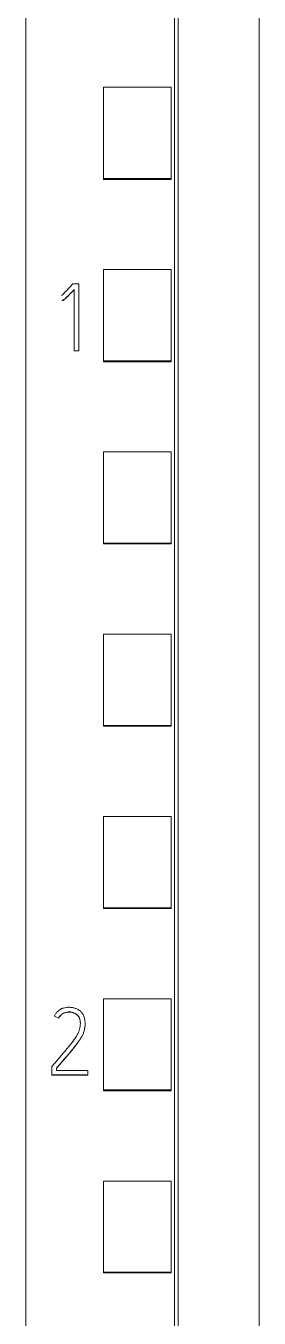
# Model space of a CAD drawing. Header units: millimetres. Extents: x 4134 to 7422, y 1400 to 3585.
# Drawn here: x 5146.25 to 5153.15, y 3019.19 to 3057.49 of the extents above; entities that cross this region are included whole.
import ezdxf

# ---------------------------------------------------------------- set-up
doc = ezdxf.new("R2010")
doc.units = ezdxf.units.MM
doc.layers.add('000-PI-Oprema', color=30, linetype='Continuous', lineweight=5)

# ---------------------------------------------------------------- blocks, each defined once
blk = doc.blocks.new('S7-1500 AI HS - 6ES7531-7NF10-0AB0')
at = {"layer": '000-PI-Oprema', "color": 0, "linetype": 'ByBlock', "lineweight": 0}
for p, q in [((0, 134.681), (0, 21.262)), ((4.4, 132.4), (4.4, 23.585)), ((2.3, 112.178), (2.3, 114.881)), ((4.3, 114.881), (2.3, 114.881)), ((4.3, 112.178), (4.3, 114.881)), ((2.3, 112.149), (2.3, 112.178)), ((4.3, 112.178), (2.3, 112.178)), ((4.3, 112.149), (2.3, 112.149)), ((4.3, 112.149), (4.3, 112.178)), ((2.3, 106.777), (2.3, 109.479)), ((4.3, 109.479), (2.3, 109.479)), ((4.3, 106.777), (4.3, 109.479)), ((1.566, 109.059), (1.392, 109.059)), ((1.428, 108.888), (1.428, 107.075)), ((1.566, 107.075), (1.566, 109.059)), ((1.428, 107.075), (1.566, 107.075)), ((1.428, 107.075), (1.428, 107.069)), ((1.566, 107.069), (1.428, 107.069)), ((1.566, 107.075), (1.566, 107.069)), ((2.3, 106.749), (2.3, 106.777)), ((4.3, 106.777), (2.3, 106.777)), ((4.3, 106.749), (2.3, 106.749)), ((4.3, 106.749), (4.3, 106.777)), ((2.3, 101.375), (2.3, 104.078)), ((4.3, 104.078), (2.3, 104.078)), ((4.3, 101.375), (4.3, 104.078)), ((2.3, 101.349), (2.3, 101.375)), ((4.3, 101.375), (2.3, 101.375)), ((4.3, 101.349), (2.3, 101.349)), ((4.3, 101.349), (4.3, 101.375)), ((2.3, 95.974), (2.3, 98.676)), ((4.3, 98.676), (2.3, 98.676)), ((4.3, 95.974), (4.3, 98.676)), ((2.3, 95.949), (2.3, 95.974)), ((4.3, 95.974), (2.3, 95.974)), ((4.3, 95.949), (2.3, 95.949)), ((4.3, 95.949), (4.3, 95.974)), ((2.3, 90.572), (2.3, 93.274)), ((4.3, 93.274), (2.3, 93.274)), ((4.3, 90.572), (4.3, 93.274)), ((2.3, 90.549), (2.3, 90.572)), ((4.3, 90.572), (2.3, 90.572)), ((4.3, 90.549), (2.3, 90.549)), ((4.3, 90.549), (4.3, 90.572)), ((2.3, 85.17), (2.3, 87.872)), ((4.3, 87.872), (2.3, 87.872)), ((4.3, 85.17), (4.3, 87.872)), ((1.752, 87.131), (1.752, 87.137)), ((0.77, 85.614), (1.836, 85.614)), ((1.836, 85.607), (0.77, 85.607)), ((1.836, 85.752), (0.909, 85.752)), ((1.836, 85.614), (1.836, 85.752)), ((1.836, 85.614), (1.836, 85.607)), ((2.3, 85.149), (2.3, 85.17)), ((4.3, 85.17), (2.3, 85.17)), ((4.3, 85.149), (2.3, 85.149)), ((4.3, 85.149), (4.3, 85.17)), ((2.3, 79.769), (2.3, 82.471)), ((4.3, 82.471), (2.3, 82.471)), ((4.3, 79.769), (4.3, 82.471)), ((2.3, 79.75), (2.3, 79.769)), ((4.3, 79.769), (2.3, 79.769)), ((4.3, 79.75), (2.3, 79.75)), ((4.3, 79.75), (4.3, 79.769))]:
    blk.add_line(p, q, dxfattribs=at)
at = {"layer": '000-PI-Oprema', "color": 0, "linetype": 'ByBlock', "lineweight": 0, "ltscale": 0.25}
for p, q in [((0.845, 87.362), (0.97, 87.293)), ((0.77, 85.868), (0.77, 85.607)), ((0.909, 85.752), (0.909, 85.818))]:
    blk.add_line(p, q, dxfattribs=at)
at = {"layer": '000-PI-Oprema', "color": 0, "linetype": 'ByBlock', "lineweight": 0}
for points, knots in [([(4.5, 132.586), (4.5, 129.542), (4.5, 119.972), (4.5, 105.802), (4.5, 91.235), (4.5, 77.025), (4.5, 62.731), (4.5, 47.245), (4.5, 34.605), (4.5, 26.64), (4.5, 23.299)], [0, 0, 0, 0, 0.083934, 0.263736, 0.389889, 0.484142, 0.653794, 0.78188, 0.908517, 1, 1, 1, 1]), ([(6.9, 129.52), (6.9, 127.497), (6.9, 118.948), (6.9, 105.802), (6.9, 91.235), (6.9, 77.025), (6.9, 62.731), (6.9, 47.245), (6.9, 34.486), (6.9, 25.605), (6.9, 21.348), (6.9, 20.55)], [0, 0, 0, 0, 0.055935, 0.236292, 0.362833, 0.457376, 0.627551, 0.756032, 0.883059, 0.978086, 1, 1, 1, 1]), ([(1.392, 109.059), (1.365, 109.029), (1.338, 108.999), (1.284, 108.94), (1.256, 108.911), (1.215, 108.867), (1.201, 108.852), (1.173, 108.824), (1.159, 108.809), (1.131, 108.781), (1.116, 108.767), (1.086, 108.74), (1.071, 108.727), (1.056, 108.714)], [0, 0, 0, 0, 0.25, 0.25, 0.5, 0.5, 0.625, 0.625, 0.75, 0.75, 0.875, 0.875, 1, 1, 1, 1]), ([(1.064, 108.567), (1.07, 108.567), (1.075, 108.568), (1.085, 108.57), (1.09, 108.571), (1.099, 108.575), (1.104, 108.577), (1.113, 108.582), (1.117, 108.585), (1.13, 108.594), (1.138, 108.6), (1.154, 108.613), (1.162, 108.62), (1.185, 108.64), (1.2, 108.654), (1.229, 108.682), (1.244, 108.696), (1.287, 108.74), (1.316, 108.769), (1.372, 108.828), (1.4, 108.858), (1.428, 108.888)], [0, 0, 0, 0, 0.03125, 0.03125, 0.0625, 0.0625, 0.09375, 0.09375, 0.125, 0.125, 0.1875, 0.1875, 0.25, 0.25, 0.375, 0.375, 0.5, 0.5, 0.75, 0.75, 1, 1, 1, 1]), ([(1.428, 108.882), (1.4, 108.852), (1.372, 108.822), (1.316, 108.763), (1.287, 108.733), (1.244, 108.69), (1.229, 108.676), (1.2, 108.647), (1.185, 108.633), (1.162, 108.613), (1.154, 108.607), (1.138, 108.594), (1.13, 108.588), (1.117, 108.579), (1.113, 108.576), (1.104, 108.571), (1.099, 108.569), (1.09, 108.565), (1.085, 108.564), (1.075, 108.562), (1.07, 108.561), (1.064, 108.561)], [0, 0, 0, 0, 0.25, 0.25, 0.5, 0.5, 0.625, 0.625, 0.75, 0.75, 0.8125, 0.8125, 0.875, 0.875, 0.90625, 0.90625, 0.9375, 0.9375, 0.96875, 0.96875, 1, 1, 1, 1]), ([(0.97, 87.299), (0.982, 87.322), (0.995, 87.344), (1.019, 87.374), (1.028, 87.384), (1.047, 87.402), (1.057, 87.411), (1.088, 87.433), (1.111, 87.446), (1.159, 87.465), (1.184, 87.472), (1.222, 87.48), (1.235, 87.481), (1.261, 87.484), (1.274, 87.484), (1.313, 87.484), (1.338, 87.481), (1.376, 87.472), (1.389, 87.469), (1.413, 87.461), (1.425, 87.456), (1.46, 87.439), (1.482, 87.426), (1.513, 87.401), (1.523, 87.392), (1.54, 87.374), (1.549, 87.364), (1.56, 87.348), (1.563, 87.342), (1.57, 87.331), (1.579, 87.313), (1.586, 87.295), (1.594, 87.271), (1.598, 87.258), (1.603, 87.233), (1.605, 87.22), (1.608, 87.194), (1.609, 87.181), (1.611, 87.156), (1.611, 87.143), (1.611, 87.117), (1.61, 87.104), (1.609, 87.078), (1.607, 87.065), (1.602, 87.027), (1.597, 87.002), (1.587, 86.964), (1.584, 86.952), (1.575, 86.927), (1.571, 86.915), (1.556, 86.879), (1.545, 86.856), (1.521, 86.81), (1.509, 86.788), (1.482, 86.745), (1.468, 86.723), (1.426, 86.659), (1.396, 86.617), (1.303, 86.494), (1.238, 86.414), (1.139, 86.296), (1.106, 86.257), (1.039, 86.179), (1.006, 86.14), (0.939, 86.062), (0.905, 86.024), (0.838, 85.946), (0.804, 85.907), (0.77, 85.868)], [0, 0, 0, 0, 0.03125, 0.03125, 0.046875, 0.046875, 0.0625, 0.0625, 0.09375, 0.09375, 0.125, 0.125, 0.140625, 0.140625, 0.15625, 0.15625, 0.1875, 0.1875, 0.203125, 0.203125, 0.21875, 0.21875, 0.25, 0.25, 0.265625, 0.265625, 0.28125, 0.28125, 0.289063, 0.289063, 0.296875, 0.3125, 0.3125, 0.328125, 0.328125, 0.34375, 0.34375, 0.359375, 0.359375, 0.375, 0.375, 0.390625, 0.390625, 0.40625, 0.40625, 0.4375, 0.4375, 0.453125, 0.453125, 0.46875, 0.46875, 0.5, 0.5, 0.53125, 0.53125, 0.5625, 0.5625, 0.625, 0.625, 0.75, 0.75, 0.8125, 0.8125, 0.875, 0.875, 0.9375, 0.9375, 1, 1, 1, 1]), ([(0.909, 85.818), (0.948, 85.864), (0.987, 85.91), (1.065, 86.002), (1.104, 86.048), (1.182, 86.139), (1.221, 86.185), (1.299, 86.277), (1.337, 86.324), (1.413, 86.417), (1.451, 86.464), (1.506, 86.536), (1.524, 86.56), (1.559, 86.609), (1.576, 86.634), (1.609, 86.684), (1.625, 86.71), (1.656, 86.762), (1.67, 86.788), (1.689, 86.829), (1.695, 86.843), (1.706, 86.871), (1.711, 86.885), (1.725, 86.928), (1.732, 86.958), (1.744, 87.017), (1.748, 87.046), (1.751, 87.091), (1.752, 87.106), (1.752, 87.137), (1.752, 87.152), (1.75, 87.197), (1.747, 87.227), (1.739, 87.271), (1.736, 87.286), (1.728, 87.315), (1.724, 87.33), (1.713, 87.358), (1.707, 87.372), (1.694, 87.399), (1.686, 87.412), (1.674, 87.431), (1.67, 87.438), (1.661, 87.45), (1.656, 87.456), (1.642, 87.473), (1.632, 87.484), (1.61, 87.506), (1.599, 87.516), (1.581, 87.53), (1.575, 87.534), (1.562, 87.543), (1.556, 87.547), (1.523, 87.566), (1.495, 87.578), (1.452, 87.593), (1.438, 87.598), (1.408, 87.605), (1.393, 87.609), (1.363, 87.614), (1.348, 87.616), (1.318, 87.618), (1.303, 87.619), (1.273, 87.62), (1.258, 87.62), (1.228, 87.618), (1.213, 87.617), (1.167, 87.612), (1.138, 87.606), (1.094, 87.592), (1.08, 87.587), (1.059, 87.578), (1.052, 87.575), (1.039, 87.568), (1.032, 87.564), (0.999, 87.545), (0.975, 87.527), (0.941, 87.497), (0.93, 87.486), (0.91, 87.464), (0.9, 87.452), (0.873, 87.416), (0.858, 87.39), (0.845, 87.362)], [0, 0, 0, 0, 0.0625, 0.0625, 0.125, 0.125, 0.1875, 0.1875, 0.25, 0.25, 0.3125, 0.3125, 0.34375, 0.34375, 0.375, 0.375, 0.40625, 0.40625, 0.4375, 0.4375, 0.453125, 0.453125, 0.46875, 0.46875, 0.5, 0.5, 0.53125, 0.53125, 0.546875, 0.546875, 0.5625, 0.5625, 0.59375, 0.59375, 0.609375, 0.609375, 0.625, 0.625, 0.640625, 0.640625, 0.65625, 0.65625, 0.664062, 0.664062, 0.671875, 0.671875, 0.6875, 0.6875, 0.703125, 0.703125, 0.710937, 0.710937, 0.71875, 0.71875, 0.75, 0.75, 0.765625, 0.765625, 0.78125, 0.78125, 0.796875, 0.796875, 0.8125, 0.8125, 0.828125, 0.828125, 0.84375, 0.84375, 0.875, 0.875, 0.890625, 0.890625, 0.898437, 0.898437, 0.90625, 0.90625, 0.9375, 0.9375, 0.953125, 0.953125, 0.96875, 0.96875, 1, 1, 1, 1]), ([(1.611, 87.128), (1.611, 87.138), (1.611, 87.149), (1.61, 87.172), (1.609, 87.185), (1.606, 87.21), (1.604, 87.223), (1.598, 87.249), (1.595, 87.261), (1.587, 87.286), (1.583, 87.298), (1.574, 87.316), (1.572, 87.322), (1.565, 87.333), (1.562, 87.339), (1.543, 87.366), (1.526, 87.385), (1.5, 87.405), (1.495, 87.409), (1.484, 87.417), (1.468, 87.428), (1.44, 87.443), (1.416, 87.453), (1.391, 87.462), (1.379, 87.466), (1.341, 87.474), (1.315, 87.477), (1.262, 87.478), (1.224, 87.475), (1.185, 87.466), (1.16, 87.459), (1.148, 87.454), (1.124, 87.445), (1.112, 87.439), (1.089, 87.427), (1.078, 87.42), (1.046, 87.397), (1.028, 87.379), (1.004, 87.349), (0.996, 87.338), (0.982, 87.316), (0.976, 87.304), (0.97, 87.293)], [0, 0, 0, 0, 0.034384, 0.034384, 0.076368, 0.076368, 0.118351, 0.118351, 0.160334, 0.160334, 0.202317, 0.202317, 0.223309, 0.223309, 0.244301, 0.244301, 0.328267, 0.328267, 0.349259, 0.349259, 0.370251, 0.412234, 0.454217, 0.454217, 0.496201, 0.496201, 0.580167, 0.580167, 0.664134, 0.706117, 0.706117, 0.7481, 0.7481, 0.790084, 0.790084, 0.832067, 0.832067, 0.916033, 0.916033, 0.958017, 0.958017, 1, 1, 1, 1]), ([(1.752, 87.131), (1.752, 87.11), (1.751, 87.088), (1.747, 87.037), (1.743, 87.008), (1.735, 86.963), (1.731, 86.949), (1.724, 86.919), (1.719, 86.905), (1.71, 86.876), (1.705, 86.862), (1.694, 86.834), (1.688, 86.82), (1.669, 86.78), (1.654, 86.753), (1.624, 86.701), (1.608, 86.676), (1.574, 86.626), (1.557, 86.601), (1.522, 86.552), (1.504, 86.528), (1.45, 86.456), (1.412, 86.409), (1.336, 86.316), (1.298, 86.27), (1.221, 86.178), (1.182, 86.132), (1.104, 86.041), (1.065, 85.995), (0.987, 85.904), (0.948, 85.858), (0.909, 85.812)], [0, 0, 0, 0, 0.040253, 0.040253, 0.096709, 0.096709, 0.124936, 0.124936, 0.153164, 0.153164, 0.181392, 0.181392, 0.20962, 0.20962, 0.266076, 0.266076, 0.322531, 0.322531, 0.378987, 0.378987, 0.435443, 0.435443, 0.548354, 0.548354, 0.661266, 0.661266, 0.774177, 0.774177, 0.887089, 0.887089, 1, 1, 1, 1])]:
    blk.add_open_spline(points, degree=3, knots=knots, dxfattribs=at)

msp = doc.modelspace()

# ---------------------------------------------------------------- block references
at = {"layer": '000-PI-Oprema', "color": 0, "linetype": 'ByBlock', "lineweight": 0}
msp.add_blockref('S7-1500 AI HS - 6ES7531-7NF10-0AB0', (5146.248, 2940.785), dxfattribs=at)

doc.saveas('drawing.dxf')
